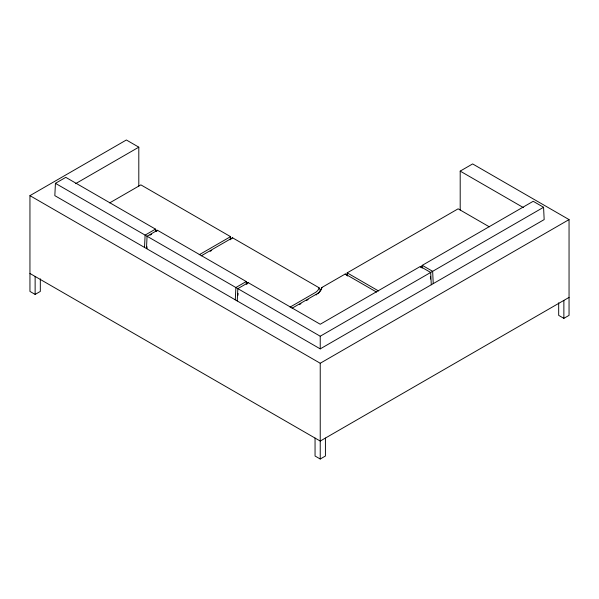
<?xml version="1.0" encoding="UTF-8"?>
<svg xmlns="http://www.w3.org/2000/svg" width="599" height="599" viewBox="0 0 599 599"><rect width="100%" height="100%" fill="white"/><g stroke="black" fill="none" stroke-linecap="round" stroke-linejoin="round"><path stroke-width="0.9" d="M422.145 268.157L422.273 265.335L533.2 201.294L543.57 207.276L544.169 219.593L320.233 348.88L54.831 195.648L55.43 183.331L65.8 177.349L155.478 229.125A286.412 165.361 -60 0 1 156.796 231.401M144.509 247.424L145.108 235.108L155.478 229.125L155.568 231.244M146.47 248.555L147.069 236.238L157.432 230.256L246.249 281.53A286.412 165.361 -60 0 1 247.567 283.806M146.95 248.622L147.04 246.773M235.28 299.829L235.879 287.513L246.249 281.53L246.369 284.353L248.203 282.661L320.233 324.246L420.311 266.465L430.681 272.455L431.28 284.772M237.241 300.96L237.84 288.643L248.203 282.661M237.998 295.27L238.088 293.405M230.121 239.802L230.555 236.65L140.877 184.874L109.692 202.881M376.584 292.095L345.226 273.998L321.925 287.453L320.18 290.582A14.72 8.498 0 0 1 317.68 293.907M201.159 255.885L232.517 237.781L319.035 287.73L318.743 288.718A13.275 7.66 0 0 1 315.096 292.656L290.081 307.1M321.925 287.453L321.461 289.032A16.008 9.247 0 0 1 317.088 293.772L292.05 308.223M156.212 231.386L157.432 230.256M230.72 239.293L232.517 237.781M40.32 278.849L40.32 291.421L35.131 294.416L29.95 291.421L29.95 195.648L126.367 139.986L138.803 147.167L138.803 186.072M75.624 183.646L138.803 147.167M149.952 235.205L151.569 234.276M199.205 254.755L230.555 236.65L230.555 239.345M210.137 251.34L211.732 250.419M460.197 210.017L460.197 171.112L472.633 163.924L569.05 219.593L569.05 315.366L563.869 318.354L558.68 315.366L558.68 302.794M299.343 304.644L300.945 303.723M306.546 300.488L308.148 299.567M55.43 183.331L320.233 336.219L543.57 207.276M29.95 195.648L320.233 363.249L569.05 219.593M569.05 297.404L320.233 441.059L29.95 273.466M315.052 438.064L315.052 456.019L320.233 459.014L325.422 456.019L325.422 438.064M460.197 171.112L523.376 207.591M489.308 226.826L458.123 208.819L347.188 272.867L347.188 274.567M378.546 290.964L347.188 272.867L347.622 276.012L345.226 273.998M420.311 266.465L421.531 267.596M319.035 287.73L320.233 290.23M433.242 283.634L432.643 271.317L422.273 265.335A278.498 160.794 60 0 0 420.94 267.603M430.389 276.371L430.516 279.044M563.869 300.399L563.869 318.354M320.233 336.219L320.233 348.88M320.233 363.249L320.233 459.014M35.131 276.453L35.131 294.416M316.691 294.611A14.72 8.498 0 0 1 316.152 294.948"/></g></svg>
